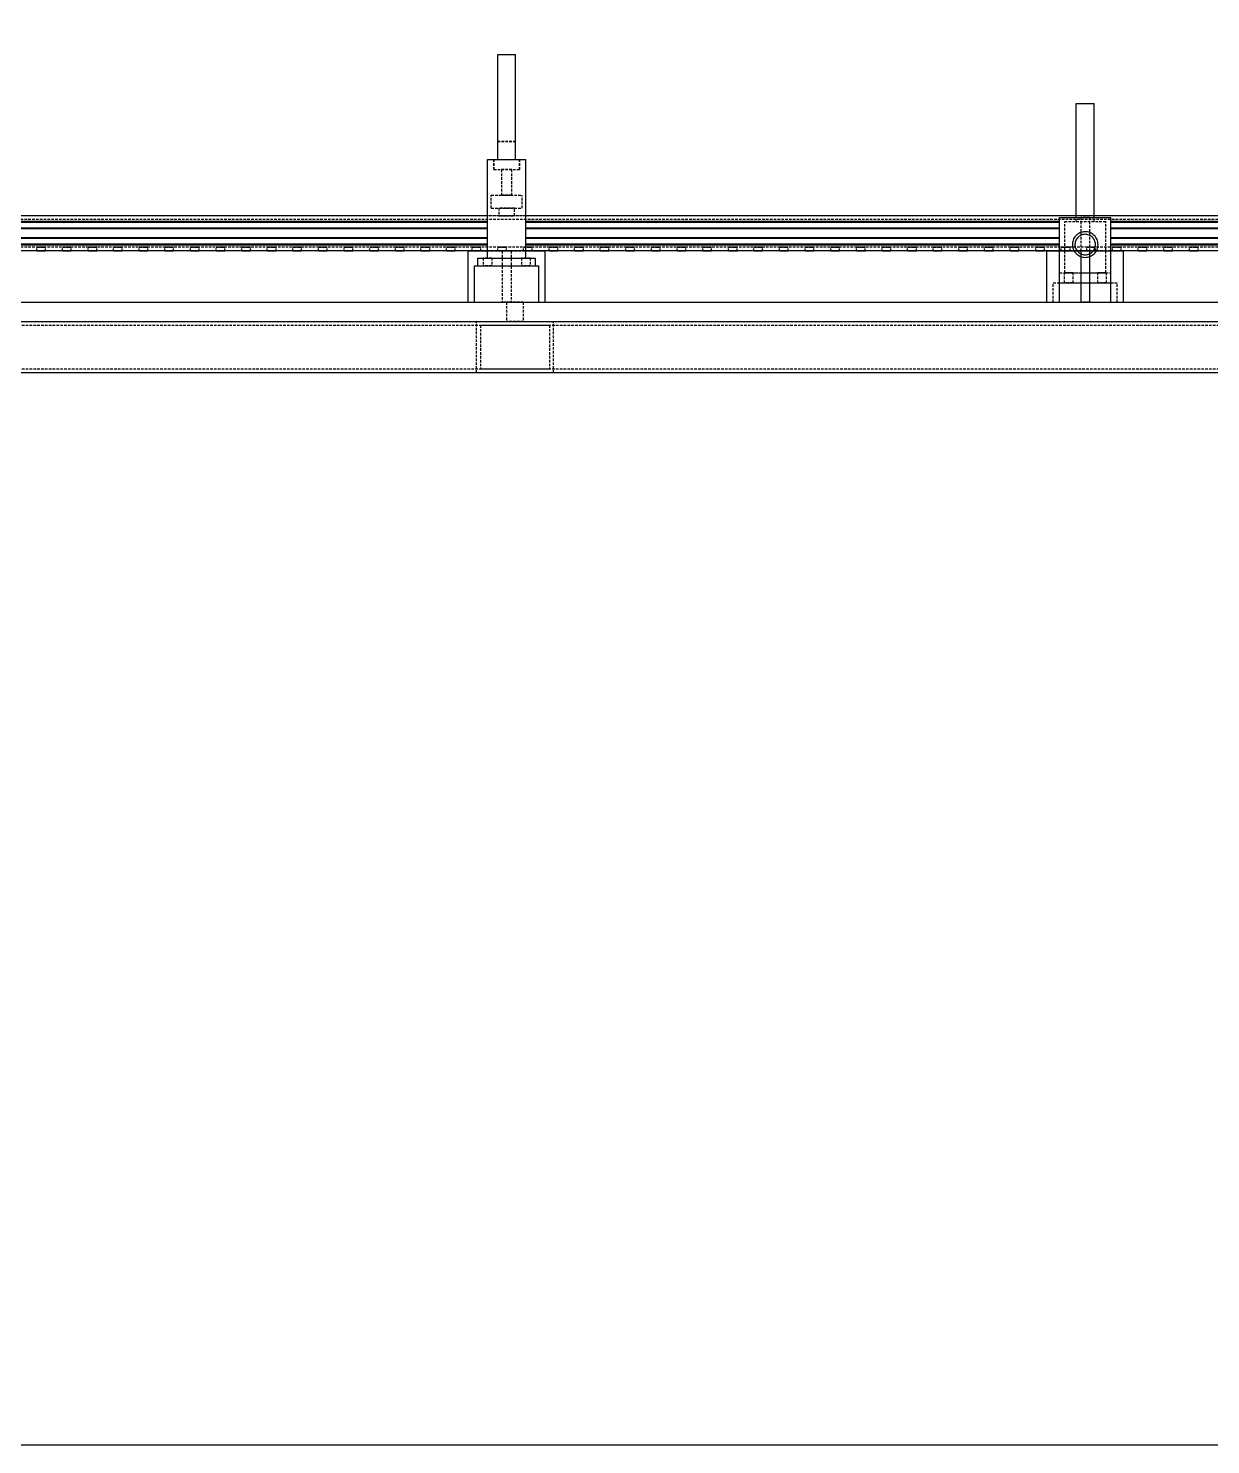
# Model space of a CAD drawing. Header units: metres. Extents: x -200 to 3000, y -1652 to 380.
# Drawn here: x 720 to 1643, y -1652 to -546 of the extents above; entities that cross this region are included whole.
import ezdxf

# ---------------------------------------------------------------- set-up
doc = ezdxf.new("R2010")
doc.units = ezdxf.units.M
doc.linetypes.add('DASHED2', pattern=[3, 2, -1])
for name, color, linetype in [('GIZLI', 8, 'DASHED2'), ('GORUNEN', 7, 'Continuous'), ('SINIR', 1, 'Continuous'), ('TEGET', 9, 'Continuous')]:
    doc.layers.add(name, color=color, linetype=linetype)

msp = doc.modelspace()

# ---------------------------------------------------------------- linework, layer by layer
at = {"layer": 'GIZLI'}
for points in [[(1086.5, -634.5), (1086.5, -566.5)], [(1086.5, -566.5), (1100.5, -566.5)], [(1100.5, -634.5), (1100.5, -566.5)], [(1538.25, -697), (1538.25, -605)], [(1538.25, -605), (1552.25, -605)], [(1552.25, -697), (1552.25, -605)], [(1086.5, -634.5), (1100.5, -634.5)], [(1086.5, -648.5), (1086.5, -634.5)], [(1100.5, -634.5), (1086.5, -634.5)], [(1100.5, -648.5), (1100.5, -634.5)], [(1078.5, -648.5), (1083.5, -648.5)], [(1078.5, -725.5), (1078.5, -648.5)], [(1083.5, -656.5), (1083.5, -648.5)], [(1083.5, -648.5), (1083.5, -656.5)], [(1083.5, -648.5), (1103.5, -648.5)], [(1086.5, -648.5), (1100.5, -648.5)], [(1086.5, -648.5), (1100.5, -648.5)], [(1103.5, -648.5), (1108.5, -648.5)], [(1103.5, -648.5), (1103.5, -656.5)], [(1103.5, -656.5), (1103.5, -648.5)], [(1108.5, -725.5), (1108.5, -648.5)], [(1083.5, -656.5), (1103.5, -656.5)], [(1083.5, -656.5), (1103.5, -656.5)], [(1097.5, -656.5), (1089.5, -656.5)], [(1089.5, -656.5), (1097.5, -656.5)], [(1089.5, -656.5), (1089.5, -676.5)], [(1097.5, -676.5), (1097.5, -656.5)], [(1081.5, -686.5), (1081.5, -676.5)], [(1081.5, -686.5), (1081.5, -676.5)], [(1081.5, -676.5), (1105.5, -676.5)], [(1081.5, -676.5), (1105.5, -676.5)], [(1097.5, -676.5), (1089.5, -676.5)], [(1089.5, -676.5), (1097.5, -676.5)], [(1105.5, -686.5), (1105.5, -676.5)], [(1105.5, -686.5), (1105.5, -676.5)], [(2090, -692.5), (150, -692.5)], [(2090, -692.5), (150, -692.5)], [(2090, -692.5), (150, -692.5)], [(2090, -695.5), (150, -695.5)], [(2090, -695.5), (150, -695.5)], [(2090, -695.5), (150, -695.5)], [(2090, -695.5), (150, -695.5)], [(1108.5, -692.5), (1078.5, -692.5)], [(1081.5, -686.5), (1105.5, -686.5)], [(1081.5, -686.5), (1105.5, -686.5)], [(1099.5, -686.5), (1087.5, -686.5)], [(1087.5, -686.5), (1099.5, -686.5)], [(1099.5, -686.5), (1087.5, -686.5)], [(1087.5, -686.5), (1099.5, -686.5)], [(1087.5, -686.5), (1087.5, -692.5)], [(1087.5, -686.5), (1087.5, -692.5)], [(1099.5, -692.5), (1087.5, -692.5)], [(1087.5, -692.5), (1099.5, -692.5)], [(1099.5, -692.5), (1087.5, -692.5)], [(1087.5, -692.5), (1099.5, -692.5)], [(1099.5, -692.5), (1099.5, -686.5)], [(1099.5, -692.5), (1099.5, -686.5)], [(1525.25, -760), (1525.25, -694)], [(1525.25, -694), (1565.25, -694)], [(1538.25, -697), (1538.25, -692.5)], [(1541.85, -694), (1548.65, -694)], [(1548.65, -694), (1541.85, -694)], [(1541.85, -694), (1541.85, -760)], [(1548.65, -694), (1548.65, -760)], [(1552.25, -697), (1552.25, -692.5)], [(1565.25, -760), (1565.25, -694)], [(1529.25, -737), (1529.25, -697)], [(1529.25, -697), (1561.25, -697)], [(1529.25, -737), (1529.25, -697)], [(1529.25, -697), (1561.25, -697)], [(1555.25, -715), (1555.2, -714.004), (1555.052, -713.019), (1554.806, -712.052), (1554.465, -711.116), (1554.032, -710.217), (1553.512, -709.367), (1552.91, -708.572), (1552.232, -707.841), (1551.485, -707.182), (1550.675, -706.6), (1549.812, -706.101), (1548.903, -705.691), (1547.958, -705.374), (1546.986, -705.152), (1545.997, -705.028), (1545.001, -705.003), (1544.007, -705.078), (1543.025, -705.251), (1542.065, -705.521), (1541.137, -705.885), (1540.25, -706.34), (1539.413, -706.881), (1538.633, -707.502), (1537.919, -708.198), (1537.279, -708.962), (1536.717, -709.786), (1536.24, -710.661), (1535.853, -711.58), (1535.559, -712.532), (1535.362, -713.51), (1535.262, -714.502), (1535.262, -715.498), (1535.362, -716.49), (1535.559, -717.468), (1535.853, -718.42), (1536.24, -719.339), (1536.717, -720.214), (1537.279, -721.038), (1537.919, -721.802), (1538.633, -722.498), (1539.413, -723.119), (1540.25, -723.66), (1541.137, -724.115), (1542.065, -724.479), (1543.025, -724.749), (1544.007, -724.922), (1545.001, -724.997), (1545.997, -724.972), (1546.986, -724.848), (1547.958, -724.626), (1548.903, -724.309), (1549.812, -723.899), (1550.675, -723.4), (1551.485, -722.818), (1552.232, -722.159), (1552.91, -721.428), (1553.512, -720.633), (1554.032, -719.783), (1554.465, -718.884), (1554.806, -717.948), (1555.052, -716.981), (1555.2, -715.996), (1555.25, -715)], [(1555.25, -715), (1555.2, -714.004), (1555.052, -713.019), (1554.806, -712.052), (1554.465, -711.116), (1554.032, -710.217), (1553.512, -709.367), (1552.91, -708.572), (1552.232, -707.841), (1551.485, -707.182), (1550.675, -706.6), (1549.812, -706.101), (1548.903, -705.691), (1547.958, -705.374), (1546.986, -705.152), (1545.997, -705.028), (1545.001, -705.003), (1544.007, -705.078), (1543.025, -705.251), (1542.065, -705.521), (1541.137, -705.885), (1540.25, -706.34), (1539.413, -706.881), (1538.633, -707.502), (1537.919, -708.198), (1537.279, -708.962), (1536.717, -709.786), (1536.24, -710.661), (1535.853, -711.58), (1535.559, -712.532), (1535.362, -713.51), (1535.262, -714.502), (1535.262, -715.498), (1535.362, -716.49), (1535.559, -717.468), (1535.853, -718.42), (1536.24, -719.339), (1536.717, -720.214), (1537.279, -721.038), (1537.919, -721.802), (1538.633, -722.498), (1539.413, -723.119), (1540.25, -723.66), (1541.137, -724.115), (1542.065, -724.479), (1543.025, -724.749), (1544.007, -724.922), (1545.001, -724.997), (1545.997, -724.972), (1546.986, -724.848), (1547.958, -724.626), (1548.903, -724.309), (1549.812, -723.899), (1550.675, -723.4), (1551.485, -722.818), (1552.232, -722.159), (1552.91, -721.428), (1553.512, -720.633), (1554.032, -719.783), (1554.465, -718.884), (1554.806, -717.948), (1555.052, -716.981), (1555.2, -715.996), (1555.25, -715)], [(1553.25, -715), (1553.21, -714.203), (1553.091, -713.415), (1552.895, -712.642), (1552.622, -711.893), (1552.276, -711.174), (1551.86, -710.493), (1551.378, -709.858), (1550.836, -709.273), (1550.238, -708.745), (1549.59, -708.28), (1548.9, -707.881), (1548.173, -707.553), (1547.417, -707.299), (1546.639, -707.122), (1545.848, -707.022), (1545.051, -707.002), (1544.255, -707.062), (1543.47, -707.201), (1542.702, -707.417), (1541.96, -707.708), (1541.25, -708.072), (1540.58, -708.504), (1539.957, -709.002), (1539.386, -709.559), (1538.873, -710.17), (1538.424, -710.829), (1538.042, -711.529), (1537.732, -712.264), (1537.497, -713.026), (1537.339, -713.808), (1537.26, -714.601), (1537.26, -715.399), (1537.339, -716.192), (1537.497, -716.974), (1537.732, -717.736), (1538.042, -718.471), (1538.424, -719.171), (1538.873, -719.83), (1539.386, -720.441), (1539.957, -720.998), (1540.58, -721.496), (1541.25, -721.928), (1541.96, -722.292), (1542.702, -722.583), (1543.47, -722.799), (1544.255, -722.938), (1545.051, -722.998), (1545.848, -722.978), (1546.639, -722.878), (1547.417, -722.701), (1548.173, -722.447), (1548.9, -722.119), (1549.59, -721.72), (1550.238, -721.255), (1550.836, -720.727), (1551.378, -720.142), (1551.86, -719.507), (1552.276, -718.826), (1552.622, -718.107), (1552.895, -717.358), (1553.091, -716.585), (1553.21, -715.797), (1553.25, -715)], [(1553.25, -715), (1553.21, -714.203), (1553.091, -713.415), (1552.895, -712.642), (1552.622, -711.893), (1552.276, -711.174), (1551.86, -710.493), (1551.378, -709.858), (1550.836, -709.273), (1550.238, -708.745), (1549.59, -708.28), (1548.9, -707.881), (1548.173, -707.553), (1547.417, -707.299), (1546.639, -707.122), (1545.848, -707.022), (1545.051, -707.002), (1544.255, -707.062), (1543.47, -707.201), (1542.702, -707.417), (1541.96, -707.708), (1541.25, -708.072), (1540.58, -708.504), (1539.957, -709.002), (1539.386, -709.559), (1538.873, -710.17), (1538.424, -710.829), (1538.042, -711.529), (1537.732, -712.264), (1537.497, -713.026), (1537.339, -713.808), (1537.26, -714.601), (1537.26, -715.399), (1537.339, -716.192), (1537.497, -716.974), (1537.732, -717.736), (1538.042, -718.471), (1538.424, -719.171), (1538.873, -719.83), (1539.386, -720.441), (1539.957, -720.998), (1540.58, -721.496), (1541.25, -721.928), (1541.96, -722.292), (1542.702, -722.583), (1543.47, -722.799), (1544.255, -722.938), (1545.051, -722.998), (1545.848, -722.978), (1546.639, -722.878), (1547.417, -722.701), (1548.173, -722.447), (1548.9, -722.119), (1549.59, -721.72), (1550.238, -721.255), (1550.836, -720.727), (1551.378, -720.142), (1551.86, -719.507), (1552.276, -718.826), (1552.622, -718.107), (1552.895, -717.358), (1553.091, -716.585), (1553.21, -715.797), (1553.25, -715)], [(1538.25, -697), (1552.25, -697)], [(1538.25, -697), (1552.25, -697)], [(1561.25, -737), (1561.25, -697)], [(1561.25, -737), (1561.25, -697)], [(2090, -717), (150, -717)], [(2090, -717), (150, -717)], [(728.37, -717), (726.6, -717)], [(726.6, -717), (731.63, -717)], [(726.6, -720), (726.6, -717)], [(733.4, -717), (728.37, -717)], [(731.63, -717), (733.4, -717)], [(733.4, -720), (733.4, -717)], [(748.37, -717), (746.6, -717)], [(746.6, -717), (751.63, -717)], [(746.6, -720), (746.6, -717)], [(753.4, -717), (748.37, -717)], [(751.63, -717), (753.4, -717)], [(753.4, -720), (753.4, -717)], [(768.37, -717), (766.6, -717)], [(766.6, -717), (771.63, -717)], [(766.6, -720), (766.6, -717)], [(773.4, -717), (768.37, -717)], [(771.63, -717), (773.4, -717)], [(773.4, -720), (773.4, -717)], [(788.37, -717), (786.6, -717)], [(786.6, -717), (791.63, -717)], [(786.6, -720), (786.6, -717)], [(793.4, -717), (788.37, -717)], [(791.63, -717), (793.4, -717)], [(793.4, -720), (793.4, -717)], [(808.37, -717), (806.6, -717)], [(806.6, -717), (811.63, -717)], [(806.6, -720), (806.6, -717)], [(813.4, -717), (808.37, -717)], [(811.63, -717), (813.4, -717)], [(813.4, -720), (813.4, -717)], [(828.37, -717), (826.6, -717)], [(826.6, -717), (831.63, -717)], [(826.6, -720), (826.6, -717)], [(833.4, -717), (828.37, -717)], [(831.63, -717), (833.4, -717)], [(833.4, -720), (833.4, -717)], [(848.37, -717), (846.6, -717)], [(846.6, -717), (851.63, -717)], [(846.6, -720), (846.6, -717)], [(853.4, -717), (848.37, -717)], [(851.63, -717), (853.4, -717)], [(853.4, -720), (853.4, -717)], [(868.37, -717), (866.6, -717)], [(866.6, -717), (871.63, -717)], [(866.6, -720), (866.6, -717)], [(873.4, -717), (868.37, -717)], [(871.63, -717), (873.4, -717)], [(873.4, -720), (873.4, -717)], [(888.37, -717), (886.6, -717)], [(886.6, -717), (891.63, -717)], [(886.6, -720), (886.6, -717)], [(893.4, -717), (888.37, -717)], [(891.63, -717), (893.4, -717)], [(893.4, -720), (893.4, -717)], [(908.37, -717), (906.6, -717)], [(906.6, -717), (911.63, -717)], [(906.6, -720), (906.6, -717)], [(913.4, -717), (908.37, -717)], [(911.63, -717), (913.4, -717)], [(913.4, -720), (913.4, -717)], [(928.37, -717), (926.6, -717)], [(926.6, -717), (931.63, -717)], [(926.6, -720), (926.6, -717)], [(933.4, -717), (928.37, -717)], [(931.63, -717), (933.4, -717)], [(933.4, -720), (933.4, -717)], [(948.37, -717), (946.6, -717)], [(946.6, -717), (951.63, -717)], [(946.6, -720), (946.6, -717)], [(953.4, -717), (948.37, -717)], [(951.63, -717), (953.4, -717)], [(953.4, -720), (953.4, -717)], [(968.37, -717), (966.6, -717)], [(966.6, -717), (971.63, -717)], [(966.6, -720), (966.6, -717)], [(973.4, -717), (968.37, -717)], [(971.63, -717), (973.4, -717)], [(973.4, -720), (973.4, -717)], [(988.37, -717), (986.6, -717)], [(986.6, -717), (991.63, -717)], [(986.6, -720), (986.6, -717)], [(993.4, -717), (988.37, -717)], [(991.63, -717), (993.4, -717)], [(993.4, -720), (993.4, -717)], [(1008.37, -717), (1006.6, -717)], [(1006.6, -717), (1011.63, -717)], [(1006.6, -720), (1006.6, -717)], [(1013.4, -717), (1008.37, -717)], [(1011.63, -717), (1013.4, -717)], [(1013.4, -720), (1013.4, -717)], [(1028.37, -717), (1026.6, -717)], [(1026.6, -717), (1031.63, -717)], [(1026.6, -720), (1026.6, -717)], [(1033.4, -717), (1028.37, -717)], [(1031.63, -717), (1033.4, -717)], [(1033.4, -720), (1033.4, -717)], [(1048.37, -717), (1046.6, -717)], [(1046.6, -717), (1051.63, -717)], [(1046.6, -720), (1046.6, -717)], [(1053.4, -717), (1048.37, -717)], [(1051.63, -717), (1053.4, -717)], [(1053.4, -720), (1053.4, -717)], [(1068.37, -717), (1066.6, -717)], [(1066.6, -717), (1071.63, -717)], [(1066.6, -720), (1066.6, -717)], [(1073.4, -717), (1068.37, -717)], [(1071.63, -717), (1073.4, -717)], [(1073.4, -720), (1073.4, -717)], [(1088.37, -717), (1086.6, -717)], [(1086.6, -717), (1091.63, -717)], [(1086.6, -720), (1086.6, -717)], [(1093.4, -717), (1088.37, -717)], [(1091.63, -717), (1093.4, -717)], [(1093.4, -720), (1093.4, -717)], [(1108.37, -717), (1106.6, -717)], [(1106.6, -717), (1111.63, -717)], [(1106.6, -720), (1106.6, -717)], [(1113.4, -717), (1108.37, -717)], [(1111.63, -717), (1113.4, -717)], [(1113.4, -720), (1113.4, -717)], [(1128.37, -717), (1126.6, -717)], [(1126.6, -717), (1131.63, -717)], [(1126.6, -720), (1126.6, -717)], [(1133.4, -717), (1128.37, -717)], [(1131.63, -717), (1133.4, -717)], [(1133.4, -720), (1133.4, -717)], [(1148.37, -717), (1146.6, -717)], [(1146.6, -717), (1151.63, -717)], [(1146.6, -720), (1146.6, -717)], [(1153.4, -717), (1148.37, -717)], [(1151.63, -717), (1153.4, -717)], [(1153.4, -720), (1153.4, -717)], [(1168.37, -717), (1166.6, -717)], [(1166.6, -717), (1171.63, -717)], [(1166.6, -720), (1166.6, -717)], [(1173.4, -717), (1168.37, -717)], [(1171.63, -717), (1173.4, -717)], [(1173.4, -720), (1173.4, -717)], [(1188.37, -717), (1186.6, -717)], [(1186.6, -717), (1191.63, -717)], [(1186.6, -720), (1186.6, -717)], [(1193.4, -717), (1188.37, -717)], [(1191.63, -717), (1193.4, -717)], [(1193.4, -720), (1193.4, -717)], [(1208.37, -717), (1206.6, -717)], [(1206.6, -717), (1211.63, -717)], [(1206.6, -720), (1206.6, -717)], [(1213.4, -717), (1208.37, -717)], [(1211.63, -717), (1213.4, -717)], [(1213.4, -720), (1213.4, -717)], [(1228.37, -717), (1226.6, -717)], [(1226.6, -717), (1231.63, -717)], [(1226.6, -720), (1226.6, -717)], [(1233.4, -717), (1228.37, -717)], [(1231.63, -717), (1233.4, -717)], [(1233.4, -720), (1233.4, -717)], [(1248.37, -717), (1246.6, -717)], [(1246.6, -717), (1251.63, -717)], [(1246.6, -720), (1246.6, -717)], [(1253.4, -717), (1248.37, -717)], [(1251.63, -717), (1253.4, -717)], [(1253.4, -720), (1253.4, -717)], [(1268.37, -717), (1266.6, -717)], [(1266.6, -717), (1271.63, -717)], [(1266.6, -720), (1266.6, -717)], [(1273.4, -717), (1268.37, -717)], [(1271.63, -717), (1273.4, -717)], [(1273.4, -720), (1273.4, -717)], [(1288.37, -717), (1286.6, -717)], [(1286.6, -717), (1291.63, -717)], [(1286.6, -720), (1286.6, -717)], [(1293.4, -717), (1288.37, -717)], [(1291.63, -717), (1293.4, -717)], [(1293.4, -720), (1293.4, -717)], [(1308.37, -717), (1306.6, -717)], [(1306.6, -717), (1311.63, -717)], [(1306.6, -720), (1306.6, -717)], [(1313.4, -717), (1308.37, -717)], [(1311.63, -717), (1313.4, -717)], [(1313.4, -720), (1313.4, -717)], [(1328.37, -717), (1326.6, -717)], [(1326.6, -717), (1331.63, -717)], [(1326.6, -720), (1326.6, -717)], [(1333.4, -717), (1328.37, -717)], [(1331.63, -717), (1333.4, -717)], [(1333.4, -720), (1333.4, -717)], [(1348.37, -717), (1346.6, -717)], [(1346.6, -717), (1351.63, -717)], [(1346.6, -720), (1346.6, -717)], [(1353.4, -717), (1348.37, -717)], [(1351.63, -717), (1353.4, -717)], [(1353.4, -720), (1353.4, -717)], [(1368.37, -717), (1366.6, -717)], [(1366.6, -717), (1371.63, -717)], [(1366.6, -720), (1366.6, -717)], [(1373.4, -717), (1368.37, -717)], [(1371.63, -717), (1373.4, -717)], [(1373.4, -720), (1373.4, -717)], [(1388.37, -717), (1386.6, -717)], [(1386.6, -717), (1391.63, -717)], [(1386.6, -720), (1386.6, -717)], [(1393.4, -717), (1388.37, -717)], [(1391.63, -717), (1393.4, -717)], [(1393.4, -720), (1393.4, -717)], [(1408.37, -717), (1406.6, -717)], [(1406.6, -717), (1411.63, -717)], [(1406.6, -720), (1406.6, -717)], [(1413.4, -717), (1408.37, -717)], [(1411.63, -717), (1413.4, -717)], [(1413.4, -720), (1413.4, -717)], [(1428.37, -717), (1426.6, -717)], [(1426.6, -717), (1431.63, -717)], [(1426.6, -720), (1426.6, -717)], [(1433.4, -717), (1428.37, -717)], [(1431.63, -717), (1433.4, -717)], [(1433.4, -720), (1433.4, -717)], [(1448.37, -717), (1446.6, -717)], [(1446.6, -717), (1451.63, -717)], [(1446.6, -720), (1446.6, -717)], [(1453.4, -717), (1448.37, -717)], [(1451.63, -717), (1453.4, -717)], [(1453.4, -720), (1453.4, -717)], [(1468.37, -717), (1466.6, -717)], [(1466.6, -717), (1471.63, -717)], [(1466.6, -720), (1466.6, -717)], [(1473.4, -717), (1468.37, -717)], [(1471.63, -717), (1473.4, -717)], [(1473.4, -720), (1473.4, -717)], [(1488.37, -717), (1486.6, -717)], [(1486.6, -717), (1491.63, -717)], [(1486.6, -720), (1486.6, -717)], [(1493.4, -717), (1488.37, -717)], [(1491.63, -717), (1493.4, -717)], [(1493.4, -720), (1493.4, -717)], [(1508.37, -717), (1506.6, -717)], [(1506.6, -717), (1511.63, -717)], [(1506.6, -720), (1506.6, -717)], [(1513.4, -717), (1508.37, -717)], [(1511.63, -717), (1513.4, -717)], [(1513.4, -720), (1513.4, -717)], [(1528.37, -717), (1526.6, -717)], [(1526.6, -717), (1531.63, -717)], [(1526.6, -720), (1526.6, -717)], [(1533.4, -717), (1528.37, -717)], [(1531.63, -717), (1533.4, -717)], [(1533.4, -720), (1533.4, -717)], [(1548.37, -717), (1546.6, -717)], [(1546.6, -717), (1551.63, -717)], [(1546.6, -720), (1546.6, -717)], [(1553.4, -717), (1548.37, -717)], [(1551.63, -717), (1553.4, -717)], [(1553.4, -720), (1553.4, -717)], [(1568.37, -717), (1566.6, -717)], [(1566.6, -717), (1571.63, -717)], [(1566.6, -720), (1566.6, -717)], [(1573.4, -717), (1568.37, -717)], [(1571.63, -717), (1573.4, -717)], [(1573.4, -720), (1573.4, -717)], [(1588.37, -717), (1586.6, -717)], [(1586.6, -717), (1591.63, -717)], [(1586.6, -720), (1586.6, -717)], [(1593.4, -717), (1588.37, -717)], [(1591.63, -717), (1593.4, -717)], [(1593.4, -720), (1593.4, -717)], [(1608.37, -717), (1606.6, -717)], [(1606.6, -717), (1611.63, -717)], [(1606.6, -720), (1606.6, -717)], [(1613.4, -717), (1608.37, -717)], [(1611.63, -717), (1613.4, -717)], [(1613.4, -720), (1613.4, -717)], [(1628.37, -717), (1626.6, -717)], [(1626.6, -717), (1631.63, -717)], [(1626.6, -720), (1626.6, -717)], [(1633.4, -717), (1628.37, -717)], [(1631.63, -717), (1633.4, -717)], [(1633.4, -720), (1633.4, -717)], [(733.4, -720), (726.6, -720)], [(728.37, -720), (726.6, -720)], [(733.4, -720), (728.37, -720)], [(753.4, -720), (746.6, -720)], [(748.37, -720), (746.6, -720)], [(753.4, -720), (748.37, -720)], [(773.4, -720), (766.6, -720)], [(768.37, -720), (766.6, -720)], [(773.4, -720), (768.37, -720)], [(793.4, -720), (786.6, -720)], [(788.37, -720), (786.6, -720)], [(793.4, -720), (788.37, -720)], [(813.4, -720), (806.6, -720)], [(808.37, -720), (806.6, -720)], [(813.4, -720), (808.37, -720)], [(833.4, -720), (826.6, -720)], [(828.37, -720), (826.6, -720)], [(833.4, -720), (828.37, -720)], [(853.4, -720), (846.6, -720)], [(848.37, -720), (846.6, -720)], [(853.4, -720), (848.37, -720)], [(873.4, -720), (866.6, -720)], [(868.37, -720), (866.6, -720)], [(873.4, -720), (868.37, -720)], [(893.4, -720), (886.6, -720)], [(888.37, -720), (886.6, -720)], [(893.4, -720), (888.37, -720)], [(913.4, -720), (906.6, -720)], [(908.37, -720), (906.6, -720)], [(913.4, -720), (908.37, -720)], [(933.4, -720), (926.6, -720)], [(928.37, -720), (926.6, -720)], [(933.4, -720), (928.37, -720)], [(953.4, -720), (946.6, -720)], [(948.37, -720), (946.6, -720)], [(953.4, -720), (948.37, -720)], [(973.4, -720), (966.6, -720)], [(968.37, -720), (966.6, -720)], [(973.4, -720), (968.37, -720)], [(993.4, -720), (986.6, -720)], [(988.37, -720), (986.6, -720)], [(993.4, -720), (988.37, -720)], [(1013.4, -720), (1006.6, -720)], [(1008.37, -720), (1006.6, -720)], [(1013.4, -720), (1008.37, -720)], [(1033.4, -720), (1026.6, -720)], [(1028.37, -720), (1026.6, -720)], [(1033.4, -720), (1028.37, -720)], [(1053.4, -720), (1046.6, -720)], [(1048.37, -720), (1046.6, -720)], [(1053.4, -720), (1048.37, -720)], [(1063.5, -760), (1063.5, -720)], [(1063.5, -720), (1123.5, -720)], [(1073.4, -720), (1066.6, -720)], [(1068.37, -720), (1066.6, -720)], [(1073.4, -720), (1068.37, -720)], [(1071, -725.5), (1116, -725.5)], [(1071, -731.5), (1071, -725.5)], [(1075.2, -725.5), (1081.8, -725.5)], [(1081.8, -725.5), (1075.2, -725.5)], [(1075.2, -725.5), (1081.8, -725.5)], [(1081.8, -725.5), (1075.2, -725.5)], [(1075.2, -725.5), (1075.2, -731.5)], [(1075.2, -725.5), (1075.2, -731.5)], [(1078.5, -720), (1108.5, -720)], [(1113.4, -720), (1078.5, -720)], [(1108.5, -720), (1078.5, -720)], [(1078.5, -725.5), (1108.5, -725.5)], [(1078.5, -725.5), (1108.5, -725.5)], [(1081.8, -725.5), (1081.8, -731.5)], [(1081.8, -725.5), (1081.8, -731.5)], [(1088.37, -720), (1086.6, -720)], [(1086.6, -720), (1091.63, -720)], [(1093.4, -720), (1088.37, -720)], [(1090.1, -720), (1096.9, -720)], [(1096.9, -720), (1090.1, -720)], [(1090.1, -720), (1096.9, -720)], [(1096.9, -720), (1090.1, -720)], [(1090.1, -720), (1090.1, -760)], [(1090.1, -720), (1090.1, -760)], [(1091.63, -720), (1093.4, -720)], [(1096.9, -720), (1096.9, -760)], [(1096.9, -720), (1096.9, -760)], [(1105.2, -725.5), (1111.8, -725.5)], [(1111.8, -725.5), (1105.2, -725.5)], [(1105.2, -725.5), (1111.8, -725.5)], [(1111.8, -725.5), (1105.2, -725.5)], [(1105.2, -725.5), (1105.2, -731.5)], [(1105.2, -725.5), (1105.2, -731.5)], [(1108.37, -720), (1106.6, -720)], [(1106.6, -720), (1108.5, -720)], [(1113.4, -720), (1108.37, -720)], [(1111.8, -725.5), (1111.8, -731.5)], [(1111.8, -725.5), (1111.8, -731.5)], [(1116, -731.5), (1116, -725.5)], [(1123.5, -760), (1123.5, -720)], [(1133.4, -720), (1126.6, -720)], [(1128.37, -720), (1126.6, -720)], [(1133.4, -720), (1128.37, -720)], [(1153.4, -720), (1146.6, -720)], [(1148.37, -720), (1146.6, -720)], [(1153.4, -720), (1148.37, -720)], [(1173.4, -720), (1166.6, -720)], [(1168.37, -720), (1166.6, -720)], [(1173.4, -720), (1168.37, -720)], [(1193.4, -720), (1186.6, -720)], [(1188.37, -720), (1186.6, -720)], [(1193.4, -720), (1188.37, -720)], [(1213.4, -720), (1206.6, -720)], [(1208.37, -720), (1206.6, -720)], [(1213.4, -720), (1208.37, -720)], [(1233.4, -720), (1226.6, -720)], [(1228.37, -720), (1226.6, -720)], [(1233.4, -720), (1228.37, -720)], [(1253.4, -720), (1246.6, -720)], [(1248.37, -720), (1246.6, -720)], [(1253.4, -720), (1248.37, -720)], [(1273.4, -720), (1266.6, -720)], [(1268.37, -720), (1266.6, -720)], [(1273.4, -720), (1268.37, -720)], [(1293.4, -720), (1286.6, -720)], [(1288.37, -720), (1286.6, -720)], [(1293.4, -720), (1288.37, -720)], [(1313.4, -720), (1306.6, -720)], [(1308.37, -720), (1306.6, -720)], [(1313.4, -720), (1308.37, -720)], [(1333.4, -720), (1326.6, -720)], [(1328.37, -720), (1326.6, -720)], [(1333.4, -720), (1328.37, -720)], [(1353.4, -720), (1346.6, -720)], [(1348.37, -720), (1346.6, -720)], [(1353.4, -720), (1348.37, -720)], [(1373.4, -720), (1366.6, -720)], [(1368.37, -720), (1366.6, -720)], [(1373.4, -720), (1368.37, -720)], [(1393.4, -720), (1386.6, -720)], [(1388.37, -720), (1386.6, -720)], [(1393.4, -720), (1388.37, -720)], [(1413.4, -720), (1406.6, -720)], [(1408.37, -720), (1406.6, -720)], [(1413.4, -720), (1408.37, -720)], [(1433.4, -720), (1426.6, -720)], [(1428.37, -720), (1426.6, -720)], [(1433.4, -720), (1428.37, -720)], [(1453.4, -720), (1446.6, -720)], [(1448.37, -720), (1446.6, -720)], [(1453.4, -720), (1448.37, -720)], [(1473.4, -720), (1466.6, -720)], [(1468.37, -720), (1466.6, -720)], [(1473.4, -720), (1468.37, -720)], [(1493.4, -720), (1486.6, -720)], [(1488.37, -720), (1486.6, -720)], [(1493.4, -720), (1488.37, -720)], [(1513.4, -720), (1506.6, -720)], [(1508.37, -720), (1506.6, -720)], [(1513.4, -720), (1508.37, -720)], [(1515.25, -760), (1515.25, -720)], [(1515.25, -720), (1575.25, -720)], [(1525.25, -720), (1565.25, -720)], [(1565.25, -720), (1525.25, -720)], [(1565.25, -720), (1525.25, -720)], [(1528.37, -720), (1526.6, -720)], [(1526.6, -720), (1531.63, -720)], [(1533.4, -720), (1528.37, -720)], [(1531.63, -720), (1533.4, -720)], [(1541.85, -720), (1548.65, -720)], [(1548.65, -720), (1541.85, -720)], [(1541.85, -720), (1548.65, -720)], [(1548.65, -720), (1541.85, -720)], [(1541.85, -720), (1541.85, -760)], [(1541.85, -720), (1541.85, -760)], [(1548.37, -720), (1546.6, -720)], [(1546.6, -720), (1551.63, -720)], [(1553.4, -720), (1548.37, -720)], [(1548.65, -720), (1548.65, -760)], [(1548.65, -720), (1548.65, -760)], [(1551.63, -720), (1553.4, -720)], [(1573.4, -720), (1566.6, -720)], [(1568.37, -720), (1566.6, -720)], [(1573.4, -720), (1568.37, -720)], [(1575.25, -760), (1575.25, -720)], [(1593.4, -720), (1586.6, -720)], [(1588.37, -720), (1586.6, -720)], [(1593.4, -720), (1588.37, -720)], [(1613.4, -720), (1606.6, -720)], [(1608.37, -720), (1606.6, -720)], [(1613.4, -720), (1608.37, -720)], [(1633.4, -720), (1626.6, -720)], [(1628.37, -720), (1626.6, -720)], [(1633.4, -720), (1628.37, -720)], [(1068.5, -731.5), (1118.5, -731.5)], [(1068.5, -760), (1068.5, -731.5)], [(1071, -731.5), (1116, -731.5)], [(1071, -731.5), (1116, -731.5)], [(1075.2, -731.5), (1081.8, -731.5)], [(1081.8, -731.5), (1075.2, -731.5)], [(1075.2, -731.5), (1081.8, -731.5)], [(1081.8, -731.5), (1075.2, -731.5)], [(1105.2, -731.5), (1111.8, -731.5)], [(1111.8, -731.5), (1105.2, -731.5)], [(1105.2, -731.5), (1111.8, -731.5)], [(1111.8, -731.5), (1105.2, -731.5)], [(1118.5, -760), (1118.5, -731.5)], [(1525.25, -737), (1565.25, -737)], [(1525.25, -737), (1565.25, -737)], [(1525.25, -745), (1525.25, -737)], [(1525.25, -745), (1525.25, -737)], [(1529.25, -737), (1528.95, -737)], [(1528.95, -737), (1529.25, -737)], [(1529.25, -737), (1528.95, -737)], [(1528.95, -737), (1529.25, -737)], [(1528.95, -737), (1528.95, -745)], [(1528.95, -737), (1528.95, -745)], [(1529.25, -737), (1529.625, -737)], [(1529.25, -737), (1529.625, -737)], [(1529.25, -737), (1535.55, -737)], [(1529.625, -737), (1529.25, -737)], [(1535.55, -737), (1529.25, -737)], [(1529.25, -737), (1529.625, -737)], [(1529.625, -737), (1534.875, -737)], [(1534.875, -737), (1529.625, -737)], [(1529.625, -737), (1534.875, -737)], [(1529.625, -737), (1534.875, -737)], [(1534.875, -737), (1555.625, -737)], [(1534.875, -737), (1555.625, -737)], [(1535.55, -737), (1534.875, -737)], [(1534.875, -737), (1535.55, -737)], [(1535.55, -737), (1535.55, -745)], [(1535.55, -737), (1535.55, -745)], [(1555.625, -737), (1554.95, -737)], [(1554.95, -737), (1561.25, -737)], [(1554.95, -737), (1554.95, -745)], [(1554.95, -737), (1554.95, -745)], [(1561.25, -737), (1554.95, -737)], [(1554.95, -737), (1555.625, -737)], [(1555.625, -737), (1560.875, -737)], [(1560.875, -737), (1555.625, -737)], [(1555.625, -737), (1560.875, -737)], [(1555.625, -737), (1560.875, -737)], [(1560.875, -737), (1561.25, -737)], [(1560.875, -737), (1561.25, -737)], [(1561.25, -737), (1560.875, -737)], [(1560.875, -737), (1561.25, -737)], [(1561.25, -737), (1561.55, -737)], [(1561.55, -737), (1561.25, -737)], [(1561.25, -737), (1561.55, -737)], [(1561.55, -737), (1561.25, -737)], [(1561.55, -737), (1561.55, -745)], [(1561.55, -737), (1561.55, -745)], [(1565.25, -745), (1565.25, -737)], [(1565.25, -745), (1565.25, -737)], [(1520.25, -745), (1570.25, -745)], [(1520.25, -745), (1570.25, -745)], [(1520.25, -760), (1520.25, -745)], [(1520.25, -760), (1520.25, -745)], [(1525.25, -745), (1565.25, -745)], [(1525.25, -745), (1565.25, -745)], [(1528.95, -745), (1535.55, -745)], [(1535.55, -745), (1528.95, -745)], [(1528.95, -745), (1535.55, -745)], [(1535.55, -745), (1528.95, -745)], [(1554.95, -745), (1561.55, -745)], [(1561.55, -745), (1554.95, -745)], [(1554.95, -745), (1561.55, -745)], [(1561.55, -745), (1554.95, -745)], [(1570.25, -760), (1570.25, -745)], [(1570.25, -760), (1570.25, -745)], [(-100, -760), (2300, -760)], [(1063.5, -760), (1123.5, -760)], [(1063.5, -760), (1123.5, -760)], [(1068.5, -760), (1118.5, -760)], [(1068.5, -760), (1118.5, -760)], [(1090.1, -760), (1096.9, -760)], [(1096.9, -760), (1090.1, -760)], [(1090.1, -760), (1096.9, -760)], [(1096.9, -760), (1090.1, -760)], [(1093.5, -760), (1106.5, -760)], [(1106.5, -760), (1093.5, -760)], [(1093.5, -760), (1106.5, -760)], [(1106.5, -760), (1093.5, -760)], [(1093.5, -760), (1093.5, -775)], [(1093.5, -760), (1093.5, -775)], [(1106.5, -760), (1106.5, -775)], [(1106.5, -760), (1106.5, -775)], [(1515.25, -760), (1575.25, -760)], [(1515.25, -760), (1575.25, -760)], [(1520.25, -760), (1570.25, -760)], [(1520.25, -760), (1570.25, -760)], [(1525.25, -760), (1565.25, -760)], [(1525.25, -760), (1565.25, -760)], [(1541.85, -760), (1548.65, -760)], [(1548.65, -760), (1541.85, -760)], [(1541.85, -760), (1548.65, -760)], [(1548.65, -760), (1541.85, -760)], [(1541.85, -760), (1548.65, -760)], [(1548.65, -760), (1541.85, -760)], [(-100, -775), (2300, -775)], [(-80, -775), (2280, -775)], [(-80, -775), (2280, -775)], [(-80, -775), (2280, -775)], [(-80, -775), (2280, -775)], [(-80, -778), (2280, -778)], [(-80, -778), (2280, -778)], [(-80, -778), (2280, -778)], [(-80, -778), (2280, -778)], [(1070, -815), (1070, -775)], [(1070, -815), (1070, -775)], [(1070, -775), (1130, -775)], [(1070, -775), (1130, -775)], [(1073, -778), (1127, -778)], [(1073, -778), (1073, -812)], [(1073, -778), (1127, -778)], [(1073, -778), (1073, -812)], [(1093.5, -775), (1106.5, -775)], [(1106.5, -775), (1093.5, -775)], [(1093.5, -775), (1106.5, -775)], [(1106.5, -775), (1093.5, -775)], [(1127, -778), (1127, -812)], [(1127, -778), (1127, -812)], [(1130, -815), (1130, -775)], [(1130, -815), (1130, -775)], [(-80, -812), (2280, -812)], [(-80, -812), (2280, -812)], [(-80, -812), (2280, -812)], [(-80, -812), (2280, -812)], [(-80, -815), (2280, -815)], [(-80, -815), (2280, -815)], [(-80, -815), (2280, -815)], [(1070, -815), (1130, -815)], [(1070, -815), (1130, -815)], [(1073, -812), (1127, -812)], [(1073, -812), (1127, -812)]]:
    msp.add_lwpolyline(points, dxfattribs=at)
at = {"layer": 'GORUNEN'}
for points in [[(1086.5, -648.5), (1086.5, -566.5)], [(1086.5, -566.5), (1100.5, -566.5)], [(1100.5, -648.5), (1100.5, -566.5)], [(1538.25, -692.5), (1538.25, -605)], [(1538.25, -605), (1552.25, -605)], [(1552.25, -692.5), (1552.25, -605)], [(1078.5, -648.5), (1086.5, -648.5)], [(1078.5, -725.5), (1078.5, -648.5)], [(1086.5, -648.5), (1100.5, -648.5)], [(1100.5, -648.5), (1108.5, -648.5)], [(1108.5, -725.5), (1108.5, -648.5)], [(1078.5, -692.5), (205, -692.5)], [(1982, -692.5), (1108.5, -692.5)], [(1525.25, -760), (1525.25, -694)], [(1525.25, -694), (1565.25, -694)], [(1565.25, -760), (1565.25, -694)], [(1078.5, -720), (661.75, -720)], [(726.6, -720), (713.4, -720)], [(726.6, -720), (731.63, -720)], [(731.63, -720), (733.4, -720)], [(746.6, -720), (733.4, -720)], [(746.6, -720), (751.63, -720)], [(751.63, -720), (753.4, -720)], [(766.6, -720), (753.4, -720)], [(766.6, -720), (771.63, -720)], [(771.63, -720), (773.4, -720)], [(786.6, -720), (773.4, -720)], [(786.6, -720), (791.63, -720)], [(791.63, -720), (793.4, -720)], [(806.6, -720), (793.4, -720)], [(806.6, -720), (811.63, -720)], [(811.63, -720), (813.4, -720)], [(826.6, -720), (813.4, -720)], [(826.6, -720), (831.63, -720)], [(831.63, -720), (833.4, -720)], [(846.6, -720), (833.4, -720)], [(846.6, -720), (851.63, -720)], [(851.63, -720), (853.4, -720)], [(866.6, -720), (853.4, -720)], [(866.6, -720), (871.63, -720)], [(871.63, -720), (873.4, -720)], [(886.6, -720), (873.4, -720)], [(886.6, -720), (891.63, -720)], [(891.63, -720), (893.4, -720)], [(906.6, -720), (893.4, -720)], [(906.6, -720), (911.63, -720)], [(911.63, -720), (913.4, -720)], [(926.6, -720), (913.4, -720)], [(926.6, -720), (931.63, -720)], [(931.63, -720), (933.4, -720)], [(946.6, -720), (933.4, -720)], [(946.6, -720), (951.63, -720)], [(951.63, -720), (953.4, -720)], [(966.6, -720), (953.4, -720)], [(966.6, -720), (971.63, -720)], [(971.63, -720), (973.4, -720)], [(986.6, -720), (973.4, -720)], [(986.6, -720), (991.63, -720)], [(991.63, -720), (993.4, -720)], [(1006.6, -720), (993.4, -720)], [(1006.6, -720), (1011.63, -720)], [(1011.63, -720), (1013.4, -720)], [(1026.6, -720), (1013.4, -720)], [(1026.6, -720), (1031.63, -720)], [(1031.63, -720), (1033.4, -720)], [(1046.6, -720), (1033.4, -720)], [(1046.6, -720), (1051.63, -720)], [(1051.63, -720), (1053.4, -720)], [(1066.6, -720), (1053.4, -720)], [(1063.5, -760), (1063.5, -720)], [(1063.5, -720), (1078.5, -720)], [(1066.6, -720), (1071.63, -720)], [(1071, -725.5), (1116, -725.5)], [(1071, -731.5), (1071, -725.5)], [(1071.63, -720), (1073.4, -720)], [(1078.5, -720), (1073.4, -720)], [(1108.5, -720), (1123.5, -720)], [(1525.25, -720), (1108.5, -720)], [(1108.5, -720), (1111.63, -720)], [(1111.63, -720), (1113.4, -720)], [(1126.6, -720), (1113.4, -720)], [(1116, -731.5), (1116, -725.5)], [(1123.5, -760), (1123.5, -720)], [(1126.6, -720), (1131.63, -720)], [(1131.63, -720), (1133.4, -720)], [(1146.6, -720), (1133.4, -720)], [(1146.6, -720), (1151.63, -720)], [(1151.63, -720), (1153.4, -720)], [(1166.6, -720), (1153.4, -720)], [(1166.6, -720), (1171.63, -720)], [(1171.63, -720), (1173.4, -720)], [(1186.6, -720), (1173.4, -720)], [(1186.6, -720), (1191.63, -720)], [(1191.63, -720), (1193.4, -720)], [(1206.6, -720), (1193.4, -720)], [(1206.6, -720), (1211.63, -720)], [(1211.63, -720), (1213.4, -720)], [(1226.6, -720), (1213.4, -720)], [(1226.6, -720), (1231.63, -720)], [(1231.63, -720), (1233.4, -720)], [(1246.6, -720), (1233.4, -720)], [(1246.6, -720), (1251.63, -720)], [(1251.63, -720), (1253.4, -720)], [(1266.6, -720), (1253.4, -720)], [(1266.6, -720), (1271.63, -720)], [(1271.63, -720), (1273.4, -720)], [(1286.6, -720), (1273.4, -720)], [(1286.6, -720), (1291.63, -720)], [(1291.63, -720), (1293.4, -720)], [(1306.6, -720), (1293.4, -720)], [(1306.6, -720), (1311.63, -720)], [(1311.63, -720), (1313.4, -720)], [(1326.6, -720), (1313.4, -720)], [(1326.6, -720), (1331.63, -720)], [(1331.63, -720), (1333.4, -720)], [(1346.6, -720), (1333.4, -720)], [(1346.6, -720), (1351.63, -720)], [(1351.63, -720), (1353.4, -720)], [(1366.6, -720), (1353.4, -720)], [(1366.6, -720), (1371.63, -720)], [(1371.63, -720), (1373.4, -720)], [(1386.6, -720), (1373.4, -720)], [(1386.6, -720), (1391.63, -720)], [(1391.63, -720), (1393.4, -720)], [(1406.6, -720), (1393.4, -720)], [(1406.6, -720), (1411.63, -720)], [(1411.63, -720), (1413.4, -720)], [(1426.6, -720), (1413.4, -720)], [(1426.6, -720), (1431.63, -720)], [(1431.63, -720), (1433.4, -720)], [(1446.6, -720), (1433.4, -720)], [(1446.6, -720), (1451.63, -720)], [(1451.63, -720), (1453.4, -720)], [(1466.6, -720), (1453.4, -720)], [(1466.6, -720), (1471.63, -720)], [(1471.63, -720), (1473.4, -720)], [(1486.6, -720), (1473.4, -720)], [(1486.6, -720), (1491.63, -720)], [(1491.63, -720), (1493.4, -720)], [(1506.6, -720), (1493.4, -720)], [(1506.6, -720), (1511.63, -720)], [(1511.63, -720), (1513.4, -720)], [(1525.25, -720), (1513.4, -720)], [(1515.25, -760), (1515.25, -720)], [(1515.25, -720), (1525.25, -720)], [(1565.25, -720), (1575.25, -720)], [(1566.6, -720), (1565.25, -720)], [(1982, -720), (1565.25, -720)], [(1566.6, -720), (1571.63, -720)], [(1571.63, -720), (1573.4, -720)], [(1586.6, -720), (1573.4, -720)], [(1575.25, -760), (1575.25, -720)], [(1586.6, -720), (1591.63, -720)], [(1591.63, -720), (1593.4, -720)], [(1606.6, -720), (1593.4, -720)], [(1606.6, -720), (1611.63, -720)], [(1611.63, -720), (1613.4, -720)], [(1626.6, -720), (1613.4, -720)], [(1626.6, -720), (1631.63, -720)], [(1631.63, -720), (1633.4, -720)], [(1646.6, -720), (1633.4, -720)], [(1068.5, -731.5), (1118.5, -731.5)], [(1068.5, -760), (1068.5, -731.5)], [(1118.5, -760), (1118.5, -731.5)], [(-100, -760), (2300, -760)], [(-100, -775), (2300, -775)], [(-80, -815), (2280, -815)]]:
    msp.add_lwpolyline(points, dxfattribs=at)
at = {"layer": 'SINIR'}
msp.add_lwpolyline([(-200, -1652), (3000, -1652), (3000, 380), (-200, 380)], close=True, dxfattribs=at)
at = {"layer": 'TEGET'}
for points in [[(1078.5, -697), (661.75, -697)], [(1078.5, -697.807), (661.75, -697.807)], [(1078.5, -702.192), (661.75, -702.192)], [(1078.5, -702.84), (661.75, -702.84)], [(1525.25, -697), (1108.5, -697)], [(1525.25, -697.807), (1108.5, -697.807)], [(1525.25, -702.192), (1108.5, -702.192)], [(1525.25, -702.84), (1108.5, -702.84)], [(1982, -697), (1565.25, -697)], [(1982, -697.807), (1565.25, -697.807)], [(1982, -702.192), (1565.25, -702.192)], [(1982, -702.84), (1565.25, -702.84)], [(1078.5, -709.66), (661.75, -709.66)], [(1078.5, -710.308), (661.75, -710.308)], [(1078.5, -714.693), (661.75, -714.693)], [(1078.5, -715.5), (661.75, -715.5)], [(1525.25, -709.66), (1108.5, -709.66)], [(1525.25, -710.308), (1108.5, -710.308)], [(1525.25, -714.693), (1108.5, -714.693)], [(1525.25, -715.5), (1108.5, -715.5)], [(1982, -709.66), (1565.25, -709.66)], [(1982, -710.308), (1565.25, -710.308)], [(1982, -714.693), (1565.25, -714.693)], [(1982, -715.5), (1565.25, -715.5)]]:
    msp.add_lwpolyline(points, dxfattribs=at)

doc.saveas('drawing.dxf')
